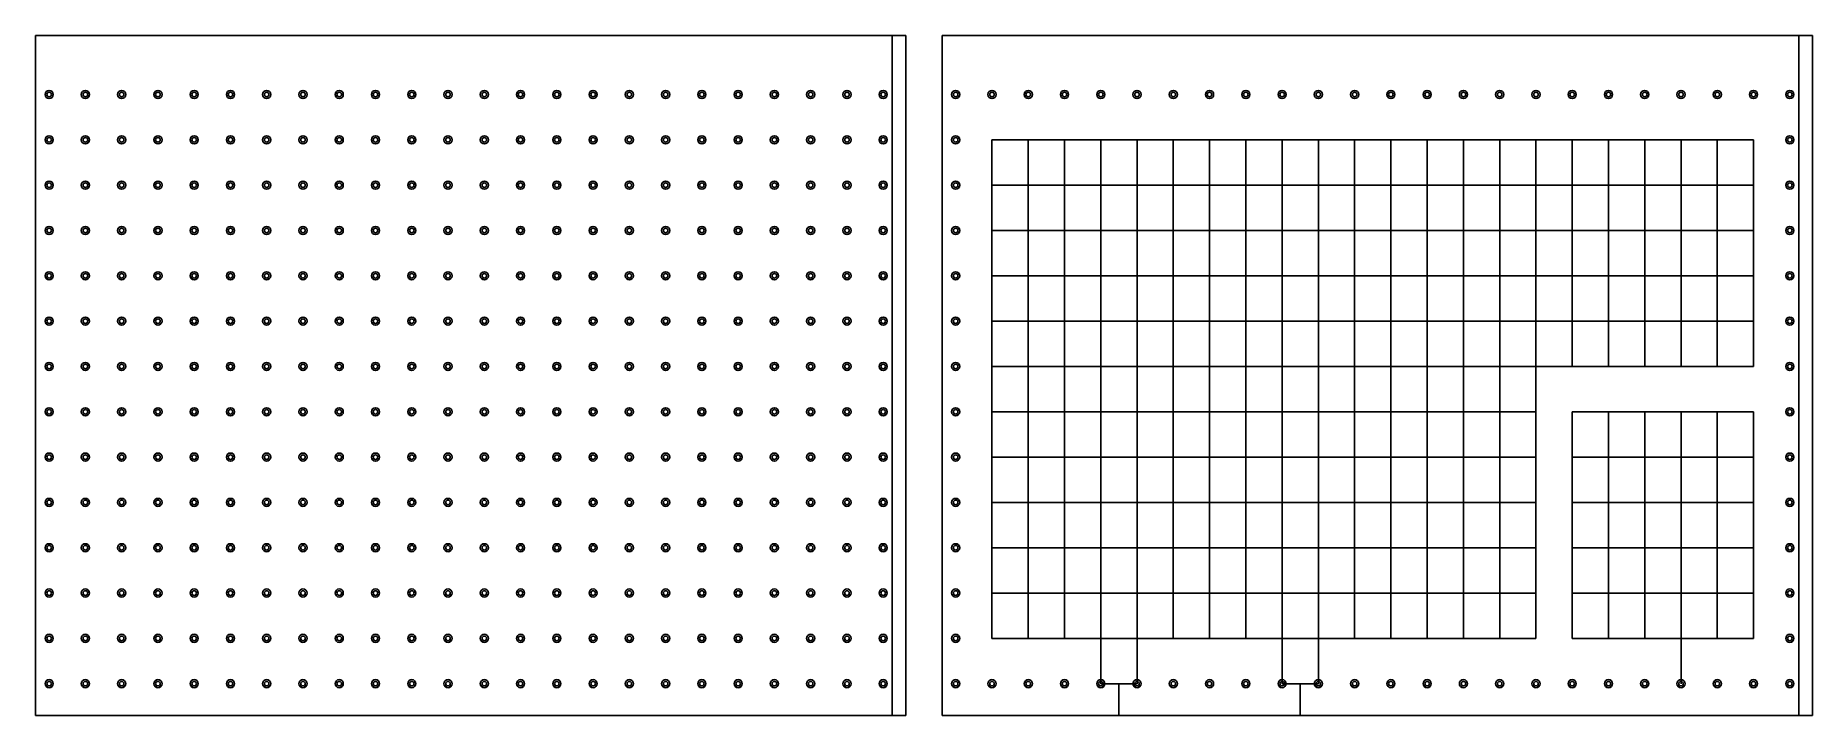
# Model space of a CAD drawing. Extents: x 0 to 1960, y 0 to 750.
import ezdxf

# ---------------------------------------------------------------- set-up
doc = ezdxf.new("R2010")
doc.units = 0
doc.header["$MEASUREMENT"] = 0
doc.layers.add('MODELSKETCH_VISIBLE', color=7, linetype='CONTINUOUS')

msp = doc.modelspace()

# ---------------------------------------------------------------- linework, layer by layer
at = {"layer": 'MODELSKETCH_VISIBLE'}
for p, q in [((0, 0), (0, 750)), ((0, 750), (960, 750)), ((945, 750), (945, 0)), ((960, 0), (960, 750)), ((1000, 750), (1960, 750)), ((1000, 0), (1000, 750)), ((1945, 750), (1945, 0)), ((1960, 0), (1960, 750)), ((1895, 635), (1055, 635)), ((1055, 85), (1055, 635)), ((1095, 85), (1095, 635)), ((1135, 85), (1135, 635)), ((1175, 85), (1175, 635)), ((1215, 85), (1215, 635)), ((1255, 85), (1255, 635)), ((1295, 85), (1295, 635)), ((1335, 85), (1335, 635)), ((1375, 85), (1375, 635)), ((1415, 85), (1415, 635)), ((1455, 85), (1455, 635)), ((1495, 85), (1495, 635)), ((1535, 85), (1535, 635)), ((1575, 85), (1575, 635)), ((1615, 85), (1615, 635)), ((1655, 85), (1655, 635)), ((1695, 385), (1695, 635)), ((1735, 385), (1735, 635)), ((1775, 385), (1775, 635)), ((1815, 385), (1815, 635)), ((1855, 385), (1855, 635)), ((1895, 385), (1895, 635)), ((1895, 585), (1055, 585)), ((1055, 535), (1895, 535)), ((1895, 485), (1055, 485)), ((1055, 435), (1895, 435)), ((1895, 385), (1055, 385)), ((1055, 335), (1655, 335)), ((1695, 85), (1695, 335)), ((1895, 335), (1695, 335)), ((1735, 85), (1735, 335)), ((1775, 85), (1775, 335)), ((1815, 85), (1815, 335)), ((1855, 85), (1855, 335)), ((1895, 85), (1895, 335)), ((1055, 285), (1655, 285)), ((1895, 285), (1695, 285)), ((1055, 235), (1655, 235)), ((1895, 235), (1695, 235)), ((1055, 185), (1655, 185)), ((1895, 185), (1695, 185)), ((1055, 135), (1655, 135)), ((1895, 135), (1695, 135)), ((1055, 85), (1655, 85)), ((1175, 85), (1175, 35)), ((1215, 35), (1215, 85)), ((1375, 85), (1375, 35)), ((1415, 85), (1415, 35)), ((1895, 85), (1695, 85)), ((1815, 85), (1815, 35)), ((1215, 35), (1175, 35)), ((1195, 35), (1195, 0)), ((1415, 35), (1375, 35)), ((1395, 35), (1395, 0)), ((0, 0), (960, 0)), ((1000, 0), (1960, 0))]:
    msp.add_line(p, q, dxfattribs=at)
for centre, radius in [((15, 685), 4.5), ((15, 685), 2.5), ((55, 685), 4.5), ((55, 685), 2.5), ((95, 685), 4.5), ((95, 685), 2.5), ((135, 685), 4.5), ((135, 685), 2.5), ((175, 685), 4.5), ((175, 685), 2.5), ((215, 685), 4.5), ((215, 685), 2.5), ((255, 685), 4.5), ((255, 685), 2.5), ((295, 685), 4.5), ((295, 685), 2.5), ((335, 685), 4.5), ((335, 685), 2.5), ((375, 685), 4.5), ((375, 685), 2.5), ((415, 685), 4.5), ((415, 685), 2.5), ((455, 685), 4.5), ((455, 685), 2.5), ((495, 685), 4.5), ((495, 685), 2.5), ((535, 685), 4.5), ((535, 685), 2.5), ((575, 685), 4.5), ((575, 685), 2.5), ((615, 685), 4.5), ((615, 685), 2.5), ((655, 685), 4.5), ((655, 685), 2.5), ((695, 685), 4.5), ((695, 685), 2.5), ((735, 685), 4.5), ((735, 685), 2.5), ((775, 685), 4.5), ((775, 685), 2.5), ((815, 685), 4.5), ((815, 685), 2.5), ((855, 685), 4.5), ((855, 685), 2.5), ((895, 685), 4.5), ((895, 685), 2.5), ((935, 685), 4.5), ((935, 685), 2.5), ((1015, 685), 4.5), ((1015, 685), 2.5), ((1055, 685), 4.5), ((1055, 685), 2.5), ((1095, 685), 4.5), ((1095, 685), 2.5), ((1135, 685), 4.5), ((1135, 685), 2.5), ((1175, 685), 4.5), ((1175, 685), 2.5), ((1215, 685), 4.5), ((1215, 685), 2.5), ((1255, 685), 4.5), ((1255, 685), 2.5), ((1295, 685), 4.5), ((1295, 685), 2.5), ((1335, 685), 4.5), ((1335, 685), 2.5), ((1375, 685), 4.5), ((1375, 685), 2.5), ((1415, 685), 4.5), ((1415, 685), 2.5), ((1455, 685), 4.5), ((1455, 685), 2.5), ((1495, 685), 4.5), ((1495, 685), 2.5), ((1535, 685), 4.5), ((1535, 685), 2.5), ((1575, 685), 4.5), ((1575, 685), 2.5), ((1615, 685), 4.5), ((1615, 685), 2.5), ((1655, 685), 4.5), ((1655, 685), 2.5), ((1695, 685), 4.5), ((1695, 685), 2.5), ((1735, 685), 4.5), ((1735, 685), 2.5), ((1775, 685), 4.5), ((1775, 685), 2.5), ((1815, 685), 4.5), ((1815, 685), 2.5), ((1855, 685), 4.5), ((1855, 685), 2.5), ((1895, 685), 4.5), ((1895, 685), 2.5), ((1935, 685), 4.5), ((1935, 685), 2.5), ((15, 635), 4.5), ((15, 635), 2.5), ((55, 635), 4.5), ((55, 635), 2.5), ((95, 635), 4.5), ((95, 635), 2.5), ((135, 635), 4.5), ((135, 635), 2.5), ((175, 635), 4.5), ((175, 635), 2.5), ((215, 635), 4.5), ((215, 635), 2.5), ((255, 635), 4.5), ((255, 635), 2.5), ((295, 635), 4.5), ((295, 635), 2.5), ((335, 635), 4.5), ((335, 635), 2.5), ((375, 635), 4.5), ((375, 635), 2.5), ((415, 635), 4.5), ((415, 635), 2.5), ((455, 635), 4.5), ((455, 635), 2.5), ((495, 635), 4.5), ((495, 635), 2.5), ((535, 635), 4.5), ((535, 635), 2.5), ((575, 635), 4.5), ((575, 635), 2.5), ((615, 635), 4.5), ((615, 635), 2.5), ((655, 635), 4.5), ((655, 635), 2.5), ((695, 635), 4.5), ((695, 635), 2.5), ((735, 635), 4.5), ((735, 635), 2.5), ((775, 635), 4.5), ((775, 635), 2.5), ((815, 635), 4.5), ((815, 635), 2.5), ((855, 635), 4.5), ((855, 635), 2.5), ((895, 635), 4.5), ((895, 635), 2.5), ((935, 635), 4.5), ((935, 635), 2.5), ((1015, 635), 4.5), ((1015, 635), 2.5), ((1935, 635), 4.5), ((1935, 635), 2.5), ((15, 585), 4.5), ((55, 585), 4.5), ((95, 585), 4.5), ((135, 585), 4.5), ((175, 585), 4.5), ((215, 585), 4.5), ((255, 585), 4.5), ((295, 585), 4.5), ((335, 585), 4.5), ((375, 585), 4.5), ((415, 585), 4.5), ((455, 585), 4.5), ((495, 585), 4.5), ((535, 585), 4.5), ((575, 585), 4.5), ((615, 585), 4.5), ((655, 585), 4.5), ((695, 585), 4.5), ((735, 585), 4.5), ((775, 585), 4.5), ((815, 585), 4.5), ((855, 585), 4.5), ((895, 585), 4.5), ((935, 585), 4.5), ((1015, 585), 4.5), ((1935, 585), 4.5), ((15, 585), 2.5), ((55, 585), 2.5), ((95, 585), 2.5), ((135, 585), 2.5), ((175, 585), 2.5), ((215, 585), 2.5), ((255, 585), 2.5), ((295, 585), 2.5), ((335, 585), 2.5), ((375, 585), 2.5), ((415, 585), 2.5), ((455, 585), 2.5), ((495, 585), 2.5), ((535, 585), 2.5), ((575, 585), 2.5), ((615, 585), 2.5), ((655, 585), 2.5), ((695, 585), 2.5), ((735, 585), 2.5), ((775, 585), 2.5), ((815, 585), 2.5), ((855, 585), 2.5), ((895, 585), 2.5), ((935, 585), 2.5), ((1015, 585), 2.5), ((1935, 585), 2.5), ((15, 535), 4.5), ((15, 535), 2.5), ((55, 535), 4.5), ((55, 535), 2.5), ((95, 535), 4.5), ((95, 535), 2.5), ((135, 535), 4.5), ((135, 535), 2.5), ((175, 535), 4.5), ((175, 535), 2.5), ((215, 535), 4.5), ((215, 535), 2.5), ((255, 535), 4.5), ((255, 535), 2.5), ((295, 535), 4.5), ((295, 535), 2.5), ((335, 535), 4.5), ((335, 535), 2.5), ((375, 535), 4.5), ((375, 535), 2.5), ((415, 535), 4.5), ((415, 535), 2.5), ((455, 535), 4.5), ((455, 535), 2.5), ((495, 535), 4.5), ((495, 535), 2.5), ((535, 535), 4.5), ((535, 535), 2.5), ((575, 535), 4.5), ((575, 535), 2.5), ((615, 535), 4.5), ((615, 535), 2.5), ((655, 535), 4.5), ((655, 535), 2.5), ((695, 535), 4.5), ((695, 535), 2.5), ((735, 535), 4.5), ((735, 535), 2.5), ((775, 535), 4.5), ((775, 535), 2.5), ((815, 535), 4.5), ((815, 535), 2.5), ((855, 535), 4.5), ((855, 535), 2.5), ((895, 535), 4.5), ((895, 535), 2.5), ((935, 535), 4.5), ((935, 535), 2.5), ((1015, 535), 4.5), ((1015, 535), 2.5), ((1935, 535), 4.5), ((1935, 535), 2.5), ((15, 485), 4.5), ((15, 485), 2.5), ((55, 485), 4.5), ((55, 485), 2.5), ((95, 485), 4.5), ((95, 485), 2.5), ((135, 485), 4.5), ((135, 485), 2.5), ((175, 485), 4.5), ((175, 485), 2.5), ((215, 485), 4.5), ((215, 485), 2.5), ((255, 485), 4.5), ((255, 485), 2.5), ((295, 485), 4.5), ((295, 485), 2.5), ((335, 485), 4.5), ((335, 485), 2.5), ((375, 485), 4.5), ((375, 485), 2.5), ((415, 485), 4.5), ((415, 485), 2.5), ((455, 485), 4.5), ((455, 485), 2.5), ((495, 485), 4.5), ((495, 485), 2.5), ((535, 485), 4.5), ((535, 485), 2.5), ((575, 485), 4.5), ((575, 485), 2.5), ((615, 485), 4.5), ((615, 485), 2.5), ((655, 485), 4.5), ((655, 485), 2.5), ((695, 485), 4.5), ((695, 485), 2.5), ((735, 485), 4.5), ((735, 485), 2.5), ((775, 485), 4.5), ((775, 485), 2.5), ((815, 485), 4.5), ((815, 485), 2.5), ((855, 485), 4.5), ((855, 485), 2.5), ((895, 485), 4.5), ((895, 485), 2.5), ((935, 485), 4.5), ((935, 485), 2.5), ((1015, 485), 4.5), ((1015, 485), 2.5), ((1935, 485), 4.5), ((1935, 485), 2.5), ((15, 435), 4.5), ((15, 435), 2.5), ((55, 435), 4.5), ((55, 435), 2.5), ((95, 435), 4.5), ((95, 435), 2.5), ((135, 435), 4.5), ((135, 435), 2.5), ((175, 435), 4.5), ((175, 435), 2.5), ((215, 435), 4.5), ((215, 435), 2.5), ((255, 435), 4.5), ((255, 435), 2.5), ((295, 435), 4.5), ((295, 435), 2.5), ((335, 435), 4.5), ((335, 435), 2.5), ((375, 435), 4.5), ((375, 435), 2.5), ((415, 435), 4.5), ((415, 435), 2.5), ((455, 435), 4.5), ((455, 435), 2.5), ((495, 435), 4.5), ((495, 435), 2.5), ((535, 435), 4.5), ((535, 435), 2.5), ((575, 435), 4.5), ((575, 435), 2.5), ((615, 435), 4.5), ((615, 435), 2.5), ((655, 435), 4.5), ((655, 435), 2.5), ((695, 435), 4.5), ((695, 435), 2.5), ((735, 435), 4.5), ((735, 435), 2.5), ((775, 435), 4.5), ((775, 435), 2.5), ((815, 435), 4.5), ((815, 435), 2.5), ((855, 435), 4.5), ((855, 435), 2.5), ((895, 435), 4.5), ((895, 435), 2.5), ((935, 435), 4.5), ((935, 435), 2.5), ((1015, 435), 4.5), ((1015, 435), 2.5), ((1935, 435), 4.5), ((1935, 435), 2.5), ((15, 385), 4.5), ((15, 385), 2.5), ((55, 385), 4.5), ((55, 385), 2.5), ((95, 385), 4.5), ((95, 385), 2.5), ((135, 385), 4.5), ((135, 385), 2.5), ((175, 385), 4.5), ((175, 385), 2.5), ((215, 385), 4.5), ((215, 385), 2.5), ((255, 385), 4.5), ((255, 385), 2.5), ((295, 385), 4.5), ((295, 385), 2.5), ((335, 385), 4.5), ((335, 385), 2.5), ((375, 385), 4.5), ((375, 385), 2.5), ((415, 385), 4.5), ((415, 385), 2.5), ((455, 385), 4.5), ((455, 385), 2.5), ((495, 385), 4.5), ((495, 385), 2.5), ((535, 385), 4.5), ((535, 385), 2.5), ((575, 385), 4.5), ((575, 385), 2.5), ((615, 385), 4.5), ((615, 385), 2.5), ((655, 385), 4.5), ((655, 385), 2.5), ((695, 385), 4.5), ((695, 385), 2.5), ((735, 385), 4.5), ((735, 385), 2.5), ((775, 385), 4.5), ((775, 385), 2.5), ((815, 385), 4.5), ((815, 385), 2.5), ((855, 385), 4.5), ((855, 385), 2.5), ((895, 385), 4.5), ((895, 385), 2.5), ((935, 385), 4.5), ((935, 385), 2.5), ((1015, 385), 4.5), ((1015, 385), 2.5), ((1935, 385), 4.5), ((1935, 385), 2.5), ((15, 335), 4.5), ((15, 335), 2.5), ((55, 335), 4.5), ((55, 335), 2.5), ((95, 335), 4.5), ((95, 335), 2.5), ((135, 335), 4.5), ((135, 335), 2.5), ((175, 335), 4.5), ((175, 335), 2.5), ((215, 335), 4.5), ((215, 335), 2.5), ((255, 335), 4.5), ((255, 335), 2.5), ((295, 335), 4.5), ((295, 335), 2.5), ((335, 335), 4.5), ((335, 335), 2.5), ((375, 335), 4.5), ((375, 335), 2.5), ((415, 335), 4.5), ((415, 335), 2.5), ((455, 335), 4.5), ((455, 335), 2.5), ((495, 335), 4.5), ((495, 335), 2.5), ((535, 335), 4.5), ((535, 335), 2.5), ((575, 335), 4.5), ((575, 335), 2.5), ((615, 335), 4.5), ((615, 335), 2.5), ((655, 335), 4.5), ((655, 335), 2.5), ((695, 335), 4.5), ((695, 335), 2.5), ((735, 335), 4.5), ((735, 335), 2.5), ((775, 335), 4.5), ((775, 335), 2.5), ((815, 335), 4.5), ((815, 335), 2.5), ((855, 335), 4.5), ((855, 335), 2.5), ((895, 335), 4.5), ((895, 335), 2.5), ((935, 335), 4.5), ((935, 335), 2.5), ((1015, 335), 4.5), ((1015, 335), 2.5), ((1935, 335), 4.5), ((1935, 335), 2.5), ((15, 285), 4.5), ((15, 285), 2.5), ((55, 285), 4.5), ((55, 285), 2.5), ((95, 285), 4.5), ((95, 285), 2.5), ((135, 285), 4.5), ((135, 285), 2.5), ((175, 285), 4.5), ((175, 285), 2.5), ((215, 285), 4.5), ((215, 285), 2.5), ((255, 285), 4.5), ((255, 285), 2.5), ((295, 285), 4.5), ((295, 285), 2.5), ((335, 285), 4.5), ((335, 285), 2.5), ((375, 285), 4.5), ((375, 285), 2.5), ((415, 285), 4.5), ((415, 285), 2.5), ((455, 285), 4.5), ((455, 285), 2.5), ((495, 285), 4.5), ((495, 285), 2.5), ((535, 285), 4.5), ((535, 285), 2.5), ((575, 285), 4.5), ((575, 285), 2.5), ((615, 285), 4.5), ((615, 285), 2.5), ((655, 285), 4.5), ((655, 285), 2.5), ((695, 285), 4.5), ((695, 285), 2.5), ((735, 285), 4.5), ((735, 285), 2.5), ((775, 285), 4.5), ((775, 285), 2.5), ((815, 285), 4.5), ((815, 285), 2.5), ((855, 285), 4.5), ((855, 285), 2.5), ((895, 285), 4.5), ((895, 285), 2.5), ((935, 285), 4.5), ((935, 285), 2.5), ((1015, 285), 4.5), ((1015, 285), 2.5), ((1935, 285), 4.5), ((1935, 285), 2.5), ((15, 235), 4.5), ((15, 235), 2.5), ((55, 235), 4.5), ((55, 235), 2.5), ((95, 235), 4.5), ((95, 235), 2.5), ((135, 235), 4.5), ((135, 235), 2.5), ((175, 235), 4.5), ((175, 235), 2.5), ((215, 235), 4.5), ((215, 235), 2.5), ((255, 235), 4.5), ((255, 235), 2.5), ((295, 235), 4.5), ((295, 235), 2.5), ((335, 235), 4.5), ((335, 235), 2.5), ((375, 235), 4.5), ((375, 235), 2.5), ((415, 235), 4.5), ((415, 235), 2.5), ((455, 235), 4.5), ((455, 235), 2.5), ((495, 235), 4.5), ((495, 235), 2.5), ((535, 235), 4.5), ((535, 235), 2.5), ((575, 235), 4.5), ((575, 235), 2.5), ((615, 235), 4.5), ((615, 235), 2.5), ((655, 235), 4.5), ((655, 235), 2.5), ((695, 235), 4.5), ((695, 235), 2.5), ((735, 235), 4.5), ((735, 235), 2.5), ((775, 235), 4.5), ((775, 235), 2.5), ((815, 235), 4.5), ((815, 235), 2.5), ((855, 235), 4.5), ((855, 235), 2.5), ((895, 235), 4.5), ((895, 235), 2.5), ((935, 235), 4.5), ((935, 235), 2.5), ((1015, 235), 4.5), ((1015, 235), 2.5), ((1935, 235), 4.5), ((1935, 235), 2.5), ((15, 185), 4.5), ((15, 185), 2.5), ((55, 185), 4.5), ((55, 185), 2.5), ((95, 185), 4.5), ((95, 185), 2.5), ((135, 185), 4.5), ((135, 185), 2.5), ((175, 185), 4.5), ((175, 185), 2.5), ((215, 185), 4.5), ((215, 185), 2.5), ((255, 185), 4.5), ((255, 185), 2.5), ((295, 185), 4.5), ((295, 185), 2.5), ((335, 185), 4.5), ((335, 185), 2.5), ((375, 185), 4.5), ((375, 185), 2.5), ((415, 185), 4.5), ((415, 185), 2.5), ((455, 185), 4.5), ((455, 185), 2.5), ((495, 185), 4.5), ((495, 185), 2.5), ((535, 185), 4.5), ((535, 185), 2.5), ((575, 185), 4.5), ((575, 185), 2.5), ((615, 185), 4.5), ((615, 185), 2.5), ((655, 185), 4.5), ((655, 185), 2.5), ((695, 185), 4.5), ((695, 185), 2.5), ((735, 185), 4.5), ((735, 185), 2.5), ((775, 185), 4.5), ((775, 185), 2.5), ((815, 185), 4.5), ((815, 185), 2.5), ((855, 185), 4.5), ((855, 185), 2.5), ((895, 185), 4.5), ((895, 185), 2.5), ((935, 185), 4.5), ((935, 185), 2.5), ((1015, 185), 4.5), ((1015, 185), 2.5), ((1935, 185), 4.5), ((1935, 185), 2.5), ((15, 135), 4.5), ((15, 135), 2.5), ((55, 135), 4.5), ((55, 135), 2.5), ((95, 135), 4.5), ((95, 135), 2.5), ((135, 135), 4.5), ((135, 135), 2.5), ((175, 135), 4.5), ((175, 135), 2.5), ((215, 135), 4.5), ((215, 135), 2.5), ((255, 135), 4.5), ((255, 135), 2.5), ((295, 135), 4.5), ((295, 135), 2.5), ((335, 135), 4.5), ((335, 135), 2.5), ((375, 135), 4.5), ((375, 135), 2.5), ((415, 135), 4.5), ((415, 135), 2.5), ((455, 135), 4.5), ((455, 135), 2.5), ((495, 135), 4.5), ((495, 135), 2.5), ((535, 135), 4.5), ((535, 135), 2.5), ((575, 135), 4.5), ((575, 135), 2.5), ((615, 135), 4.5), ((615, 135), 2.5), ((655, 135), 4.5), ((655, 135), 2.5), ((695, 135), 4.5), ((695, 135), 2.5), ((735, 135), 4.5), ((735, 135), 2.5), ((775, 135), 4.5), ((775, 135), 2.5), ((815, 135), 4.5), ((815, 135), 2.5), ((855, 135), 4.5), ((855, 135), 2.5), ((895, 135), 4.5), ((895, 135), 2.5), ((935, 135), 4.5), ((935, 135), 2.5), ((1015, 135), 4.5), ((1015, 135), 2.5), ((1935, 135), 4.5), ((1935, 135), 2.5), ((15, 85), 4.5), ((15, 85), 2.5), ((55, 85), 4.5), ((55, 85), 2.5), ((95, 85), 4.5), ((95, 85), 2.5), ((135, 85), 4.5), ((135, 85), 2.5), ((175, 85), 4.5), ((175, 85), 2.5), ((215, 85), 4.5), ((215, 85), 2.5), ((255, 85), 4.5), ((255, 85), 2.5), ((295, 85), 4.5), ((295, 85), 2.5), ((335, 85), 4.5), ((335, 85), 2.5), ((375, 85), 4.5), ((375, 85), 2.5), ((415, 85), 4.5), ((415, 85), 2.5), ((455, 85), 4.5), ((455, 85), 2.5), ((495, 85), 4.5), ((495, 85), 2.5), ((535, 85), 4.5), ((535, 85), 2.5), ((575, 85), 4.5), ((575, 85), 2.5), ((615, 85), 4.5), ((615, 85), 2.5), ((655, 85), 4.5), ((655, 85), 2.5), ((695, 85), 4.5), ((695, 85), 2.5), ((735, 85), 4.5), ((735, 85), 2.5), ((775, 85), 4.5), ((775, 85), 2.5), ((815, 85), 4.5), ((815, 85), 2.5), ((855, 85), 4.5), ((855, 85), 2.5), ((895, 85), 4.5), ((895, 85), 2.5), ((935, 85), 4.5), ((935, 85), 2.5), ((1015, 85), 4.5), ((1015, 85), 2.5), ((1935, 85), 4.5), ((1935, 85), 2.5), ((15, 35), 4.5), ((55, 35), 4.5), ((95, 35), 4.5), ((135, 35), 4.5), ((175, 35), 4.5), ((215, 35), 4.5), ((255, 35), 4.5), ((295, 35), 4.5), ((335, 35), 4.5), ((375, 35), 4.5), ((415, 35), 4.5), ((455, 35), 4.5), ((495, 35), 4.5), ((535, 35), 4.5), ((575, 35), 4.5), ((615, 35), 4.5), ((655, 35), 4.5), ((695, 35), 4.5), ((735, 35), 4.5), ((775, 35), 4.5), ((815, 35), 4.5), ((855, 35), 4.5), ((895, 35), 4.5), ((935, 35), 4.5), ((1015, 35), 4.5), ((1055, 35), 4.5), ((1095, 35), 4.5), ((1135, 35), 4.5), ((1175, 35), 4.5), ((1215, 35), 4.5), ((1255, 35), 4.5), ((1295, 35), 4.5), ((1335, 35), 4.5), ((1375, 35), 4.5), ((1415, 35), 4.5), ((1455, 35), 4.5), ((1495, 35), 4.5), ((1535, 35), 4.5), ((1575, 35), 4.5), ((1615, 35), 4.5), ((1655, 35), 4.5), ((1695, 35), 4.5), ((1735, 35), 4.5), ((1775, 35), 4.5), ((1815, 35), 4.5), ((1855, 35), 4.5), ((1895, 35), 4.5), ((1935, 35), 4.5), ((15, 35), 2.5), ((55, 35), 2.5), ((95, 35), 2.5), ((135, 35), 2.5), ((175, 35), 2.5), ((215, 35), 2.5), ((255, 35), 2.5), ((295, 35), 2.5), ((335, 35), 2.5), ((375, 35), 2.5), ((415, 35), 2.5), ((455, 35), 2.5), ((495, 35), 2.5), ((535, 35), 2.5), ((575, 35), 2.5), ((615, 35), 2.5), ((655, 35), 2.5), ((695, 35), 2.5), ((735, 35), 2.5), ((775, 35), 2.5), ((815, 35), 2.5), ((855, 35), 2.5), ((895, 35), 2.5), ((935, 35), 2.5), ((1015, 35), 2.5), ((1055, 35), 2.5), ((1095, 35), 2.5), ((1135, 35), 2.5), ((1175, 35), 2.5), ((1215, 35), 2.5), ((1255, 35), 2.5), ((1295, 35), 2.5), ((1335, 35), 2.5), ((1375, 35), 2.5), ((1415, 35), 2.5), ((1455, 35), 2.5), ((1495, 35), 2.5), ((1535, 35), 2.5), ((1575, 35), 2.5), ((1615, 35), 2.5), ((1655, 35), 2.5), ((1695, 35), 2.5), ((1735, 35), 2.5), ((1775, 35), 2.5), ((1815, 35), 2.5), ((1855, 35), 2.5), ((1895, 35), 2.5), ((1935, 35), 2.5)]:
    msp.add_circle(centre, radius, dxfattribs=at)

doc.saveas('drawing.dxf')
